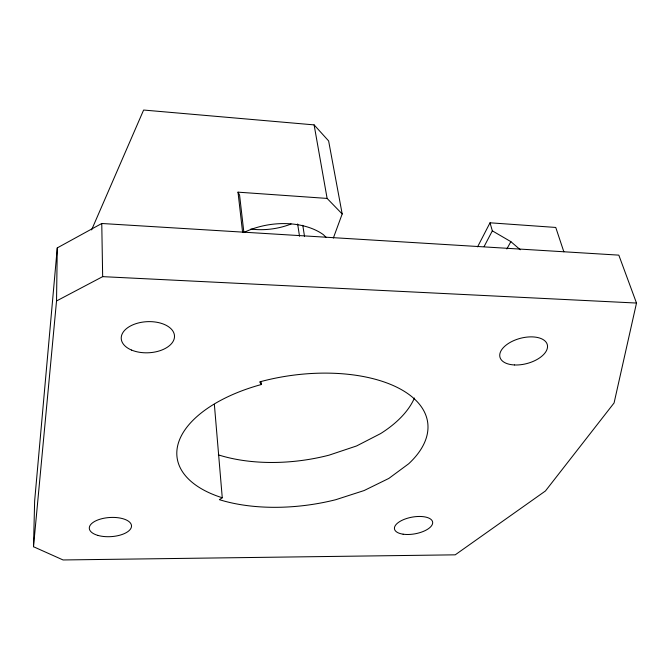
<?xml version="1.0" encoding="UTF-8"?>
<svg xmlns="http://www.w3.org/2000/svg" width="670" height="670" viewBox="0 0 670 670"><rect width="100%" height="100%" fill="white"/><g stroke="black" fill="none" stroke-linecap="round" stroke-linejoin="round"><path stroke-width="1" d="M33.5 546.728L56.531 300.964L57.268 247.9L101.765 223.495L618.82 255.136L636.5 303.049L614.08 402.963L545.439 490.976L455.215 554.835L63.072 559.961L33.5 546.728L34.647 500.942L57.268 247.9M333.333 238.093L342.186 213.973L328.627 140.926L314.104 124.888L143.614 110.039L91.597 229.91M477.584 246.853L490.021 222.8L555.757 227.448L563.855 251.803M484.125 246.518L492.333 230.84L490.021 222.8M506.847 248.964L510.858 241.644L492.333 230.84M222.264 497.76L219.366 499.661A128.975 65.333 -7.9 0 0 335.854 499.678L364.086 490.557L388.843 478.422L408.625 463.816A128.975 65.333 -7.9 0 0 400.568 389.161A128.975 65.333 -7.9 0 0 259.684 381.892L261.384 384.513A124.101 62.854 -7.9 0 0 178.831 441.672A124.101 62.854 -7.9 0 0 222.264 497.76L214.358 404.345M56.531 300.964L102.661 276.643L636.5 303.049M242.624 232.54L238.009 192.164L327.119 198.421L342.186 213.973M510.858 241.644L520.314 249.768M326.123 237.364L323.35 234.642A60.61 38.383 -7.6 0 0 243.662 232.599M238.009 192.164L239.575 195.079L243.863 232.339M314.104 124.888L327.119 198.421M302.781 225.296L304.532 236.51M297.639 223.956L299.515 236.209M261.024 381.406L261.384 384.513M101.765 223.495L102.661 276.643M414.437 398.022A125.298 67.611 -7.8 0 1 380.585 433.607L356.574 445.96L329.129 455.139A125.298 67.611 -7.8 0 1 218.345 454.863M291.098 223.989A57.62 39.438 -7.3 0 1 250.848 229.048M514.401 364.957A24.488 13.032 -14.8 0 0 547.34 344.816A24.488 13.032 -14.8 0 0 509.141 343.007A24.488 13.032 -14.8 0 0 514.401 364.957M131.571 350.075A26.666 15.569 -2.8 0 0 174.267 338.451A26.666 15.569 -2.8 0 0 137.76 323.133A26.666 15.569 -2.8 0 0 131.571 350.075M403.106 534.191A19.388 8.467 -10.3 0 0 432.653 523.161A19.388 8.467 -10.3 0 0 404.881 519.099A19.388 8.467 -10.3 0 0 403.106 534.191M97.996 535.431A21.122 9.581 -3.5 0 0 131.387 527.081A21.122 9.581 -3.5 0 0 101.848 518.706A21.122 9.581 -3.5 0 0 97.996 535.431"/></g></svg>
